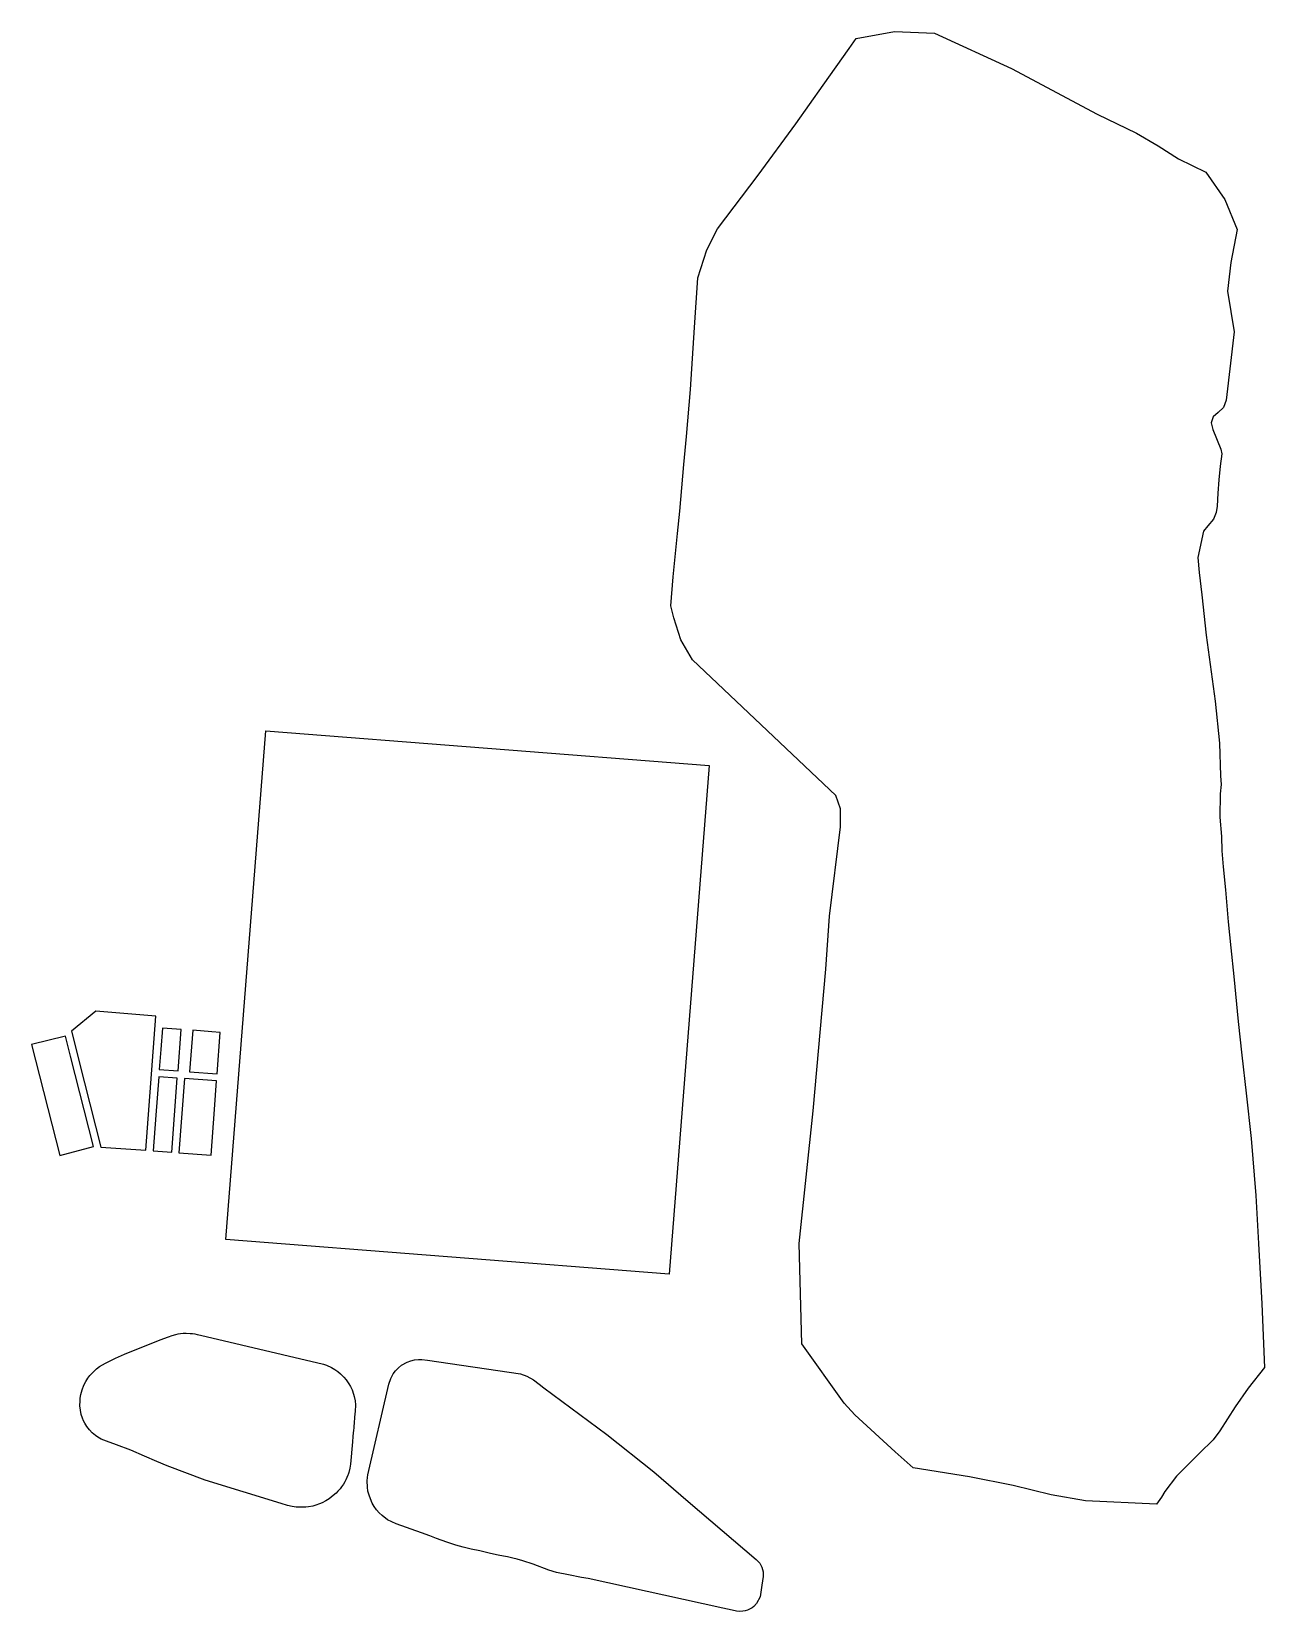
# Model space of a CAD drawing. Header units: feet. Extents: x 172024 to 174779, y 9065619 to 9069148.
import ezdxf

# ---------------------------------------------------------------- set-up
doc = ezdxf.new("R2010")
doc.units = ezdxf.units.FT
doc.header["$MEASUREMENT"] = 0

msp = doc.modelspace()

# ---------------------------------------------------------------- linework, layer by layer
at = {"color": 0}
for points, elevation in [([(173745.7, 9066216.8), (173739.6, 9066440.5), (173770.8, 9066737.2), (173799.3, 9067053.2), (173807.1, 9067171.8), (173831.7, 9067371.4), (173832.2, 9067411.4), (173821.7, 9067441.7), (173501.1, 9067744.6), (173475.3, 9067789.5), (173459.5, 9067838.1), (173453.1, 9067865.4), (173457.9, 9067929.8), (173467.5, 9068027), (173472.7, 9068077), (173482.2, 9068180.6), (173487.9, 9068243.5), (173496.6, 9068348.5), (173506.1, 9068487.1), (173513.1, 9068597.6), (173533.3, 9068660.7), (173557.3, 9068707.4), (173647.9, 9068827.1), (173732, 9068941.8), (173793.2, 9069028.1), (173851.4, 9069110), (173867.1, 9069132.4), (173952.8, 9069147.9), (174042.4, 9069144.7), (174214.1, 9069065.2), (174405.8, 9068963.5), (174493.1, 9068920.8), (174542.1, 9068893.1), (174587.6, 9068863.4), (174648.1, 9068833.6), (174690.6, 9068772.8), (174718.3, 9068706.2), (174703.9, 9068632.3), (174697, 9068567.8), (174711.8, 9068477), (174694, 9068324.7), (174687.5, 9068308.2), (174676.3, 9068296.8), (174664.4, 9068287), (174660.4, 9068274.3), (174663.8, 9068259.2), (174681.8, 9068215.2), (174684, 9068204.5), (174680.3, 9068176.9), (174677.2, 9068146.6), (174675.3, 9068116.5), (174673.8, 9068088), (174671.1, 9068073.7), (174665.3, 9068058.8), (174653.1, 9068044.2), (174642.8, 9068031.9), (174630.6, 9067973.1), (174633.3, 9067939.8), (174639.1, 9067890.1), (174649.2, 9067799.8), (174669.3, 9067652.2), (174678.9, 9067558.1), (174681.2, 9067485.3), (174682.6, 9067465.8), (174680.4, 9067445.5), (174679.9, 9067393.4), (174683.2, 9067350.2), (174684.5, 9067317.9), (174687, 9067282.4), (174692.1, 9067230.5), (174698.6, 9067159.5), (174703.9, 9067101.1), (174710.6, 9067037.5), (174720.6, 9066936.4), (174729.1, 9066861.8), (174738.8, 9066776.9), (174749.5, 9066675.3), (174759.9, 9066547.8), (174765.8, 9066440.9), (174773.2, 9066305.9), (174779.3, 9066163.5), (174743.3, 9066117.8), (174713.9, 9066075.9), (174679.3, 9066022.4), (174664.5, 9066002.4), (174634.1, 9065972.1), (174582.8, 9065921.2), (174557.1, 9065886.7), (174549.4, 9065873.8), (174538.3, 9065858.7), (174379.3, 9065865.8), (174302.6, 9065879.2), (174217.6, 9065900.3), (174120.6, 9065919.6), (173994.5, 9065939.5), (173953.8, 9065975.3), (173863.9, 9066058.3), (173840.1, 9066084.1), (173745.7, 9066216.8)], 387), ([(172330.6, 9066232.4), (172338.2, 9066235.2), (172346.5, 9066237.6), (172351.6, 9066238.7), (172357.1, 9066239.5), (172362.9, 9066240.1), (172369.6, 9066240.4), (172379, 9066240), (172383.7, 9066239.4), (172389.2, 9066238.6), (172394.2, 9066237.5), (172401.6, 9066235.8), (172676.7, 9066171.2), (172683.6, 9066168.9), (172694.6, 9066163.8), (172702, 9066159.5), (172709.1, 9066154.5), (172715, 9066149.6), (172722.4, 9066142.2), (172727.1, 9066136.5), (172733.6, 9066127.1), (172737, 9066121), (172740.5, 9066113.6), (172743.9, 9066103.9), (172745.3, 9066098.8), (172747.1, 9066089.3), (172747.9, 9066080.3), (172747.9, 9066077.5), (172748, 9066074.8), (172747.8, 9066070.6), (172747.5, 9066066.7), (172746.8, 9066058.5), (172746.3, 9066053.2), (172745.1, 9066038.8), (172744.6, 9066033.6), (172744.2, 9066029.3), (172743.6, 9066022.8), (172743.2, 9066018.1), (172742.5, 9066009.5), (172741.4, 9065997.4), (172737, 9065947.6), (172735.6, 9065939), (172733.1, 9065929.2), (172731.6, 9065924.6), (172730.9, 9065922.9), (172729.2, 9065918.4), (172726.5, 9065912.6), (172724.1, 9065908.2), (172721.2, 9065903.3), (172716.8, 9065896.9), (172713.6, 9065892.8), (172709, 9065887.6), (172704.8, 9065883.2), (172698.4, 9065877.5), (172689.3, 9065870.6), (172681.6, 9065865.8), (172673.8, 9065861.7), (172667.6, 9065859), (172659.4, 9065856.2), (172652.8, 9065854.3), (172643.5, 9065852.6), (172637.3, 9065851.9), (172633.1, 9065851.5), (172627.6, 9065851.4), (172622.9, 9065851.6), (172621.3, 9065851.6), (172615.3, 9065852.1), (172607, 9065853.4), (172596.3, 9065855.8), (172582.1, 9065859.9), (172412.3, 9065911.8), (172327.1, 9065944.3), (172304.2, 9065954), (172276.6, 9065966), (172246.2, 9065978.9), (172213.8, 9065991.2), (172191.9, 9065998.9), (172180.1, 9066003.9), (172172.1, 9066008.3), (172167.1, 9066011.7), (172159.4, 9066018.1), (172153.5, 9066024.2), (172147.8, 9066031.6), (172143.1, 9066039.1), (172140.4, 9066044.8), (172138.1, 9066050.2), (172135.3, 9066059.1), (172132.4, 9066078.4), (172132.6, 9066089.6), (172133.2, 9066095.5), (172134.6, 9066103.4), (172137.6, 9066114.2), (172141, 9066124.2), (172145.9, 9066132.8), (172150.1, 9066139.6), (172154.9, 9066145.9), (172158.8, 9066150.5), (172163.9, 9066155.7), (172169.8, 9066160.8), (172176.4, 9066165.8), (172189.7, 9066173.4), (172200.2, 9066178.6), (172212.1, 9066184.4), (172232.1, 9066193.9), (172311.6, 9066225.2), (172330.6, 9066232.4)], 396.9), ([(172775.6, 9065923.7), (172822.6, 9066126.5), (172827, 9066139.3), (172832.4, 9066149.4), (172837.9, 9066156.6), (172844.1, 9066163), (172851.2, 9066168.7), (172863.7, 9066175.7), (172871.7, 9066178.6), (172880.4, 9066180.6), (172889, 9066181.4), (172896.5, 9066181.3), (172909.3, 9066179.8), (173116.9, 9066149.5), (173131.3, 9066144.6), (173145.7, 9066136.3), (173159, 9066126.3), (173169.3, 9066118.5), (173310, 9066013.8), (173414.9, 9065930.9), (173491.6, 9065864.4), (173643.9, 9065735.2), (173651.4, 9065727), (173656.3, 9065718.1), (173659, 9065707.6), (173659.1, 9065697.2), (173656.4, 9065677.5), (173652.5, 9065651.2), (173644.6, 9065636.3), (173638.7, 9065630.2), (173634.3, 9065626.8), (173628.9, 9065623.7), (173624.1, 9065621.6), (173618.7, 9065620), (173613.5, 9065619.1), (173606.1, 9065618.9), (173599.4, 9065619.8), (173590.1, 9065621.8), (173569.4, 9065626.3), (173268.2, 9065692.4), (173253.3, 9065694.7), (173224.5, 9065700.7), (173197.3, 9065706), (173180.6, 9065710.8), (173170.3, 9065714.6), (173155, 9065720.8), (173145.1, 9065724.7), (173122.2, 9065732), (173109.3, 9065735.8), (173099.7, 9065738.2), (173088, 9065740.8), (173079, 9065742.5), (173067.2, 9065744.8), (173050, 9065748.6), (173025.7, 9065754.4), (173006.7, 9065758.3), (172988.9, 9065762.5), (172972.2, 9065767.2), (172954.4, 9065772.9), (172939.6, 9065778.1), (172928.9, 9065782), (172914, 9065787.6), (172895.8, 9065794.4), (172839.3, 9065814.3), (172819.6, 9065823.8), (172807.5, 9065833), (172801.1, 9065839.1), (172795.3, 9065845.9), (172790, 9065853.3), (172785.7, 9065860.6), (172779.2, 9065876.1), (172776.1, 9065887.6), (172774.8, 9065896.1), (172774.3, 9065910.3), (172774.8, 9065918.2), (172775.6, 9065923.7)], 393.6)]:
    msp.add_lwpolyline(points, dxfattribs=dict(at, elevation=elevation))
msp.add_lwpolyline([(172458.5, 9066450), (172547.6, 9067586.3), (173538.2, 9067508.6), (173449.2, 9066372.3)], close=True, dxfattribs=at)
for points, elevation in [([(172142.7, 9066799.8), (172179.1, 9066655.9), (172280, 9066649.1), (172301.8, 9066948.4), (172168.1, 9066959.4), (172113.6, 9066914.7)], 391.7), ([(172313, 9066873.9), (172309.5, 9066829.1), (172351.6, 9066826.2), (172358.3, 9066918.7), (172316.7, 9066922.1)], 392.6), ([(172111.4, 9066859.1), (172100.1, 9066903.7), (172024.4, 9066885.2), (172087.2, 9066637.5), (172162.6, 9066657.2)], 391.3), ([(172427.3, 9066913.5), (172384.5, 9066917), (172377.3, 9066824), (172439.2, 9066819.9), (172445.9, 9066911.9)], 392.9), ([(172302.4, 9066727.4), (172296.2, 9066647.4), (172337.7, 9066644.6), (172349.7, 9066809.9), (172309, 9066813.3)], 392.1), ([(172433.1, 9066740.1), (172437.9, 9066803.8), (172366.3, 9066809.2), (172353.8, 9066643.3), (172425.5, 9066637.9)], 392.5)]:
    msp.add_lwpolyline(points, close=True, dxfattribs=dict(at, elevation=elevation))

doc.saveas('drawing.dxf')
